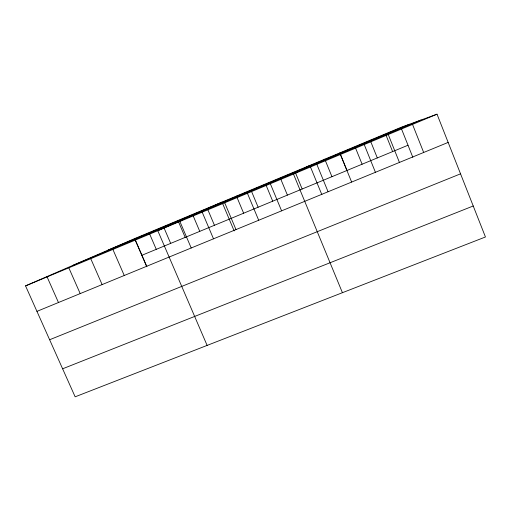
<?xml version="1.0" encoding="UTF-8"?>
<svg xmlns="http://www.w3.org/2000/svg" width="511" height="511" viewBox="0 0 511 511"><rect width="100%" height="100%" fill="white"/><g stroke="black" fill="none" stroke-linecap="round" stroke-linejoin="round"><path stroke-width="0.77" d="M25.55 285.885L134.706 238.567L400.892 127.386L437.02 114.183L485.45 236.983L75.143 396.817L25.55 285.885L437.02 114.183M108.185 250.064L409.471 124.25M72.543 265.516L421.198 119.964M141.937 255.27L408.008 145.233M36.939 311.365L448.153 142.416M49.631 339.745L460.545 173.836M62.617 368.795L473.224 205.99M47.089 276.898L58.471 302.525M68.819 267.834L80.195 293.595M90.754 258.675L102.117 284.589M112.893 249.438L124.25 275.493M149.666 234.038L156.264 249.342M135.332 240.017L146.9 266.748M135.243 240.113L146.587 266.32M163.456 226.552L170.68 243.383M207.115 345.41L157.797 230.704L222.017 202.101L234.159 230.908M179.891 221.48L191.21 247.982M177.969 220.496L185.18 237.385M192.558 214.403L199.769 231.349M207.242 208.271L214.448 225.281M202.196 212.174L213.502 238.822M224.699 202.784L235.993 229.586M236.44 196.077L243.632 213.208M251.546 191.446L258.132 207.21M247.413 193.305L258.694 220.26M270.338 183.736L281.606 210.845M266.142 185.359L272.721 201.181M280.82 179.233L287.399 195.113M295.588 173.069L302.161 189.006M342.421 292.701L293.48 174.079L309.845 165.417L321.866 194.697M316.839 164.331L328.075 191.753M324.792 159.17L331.946 176.685M339.828 152.891L346.975 170.47M340.422 154.494L351.638 182.069M364.228 144.562L375.419 172.296M355.554 148.043L362.101 164.216M370.175 140.218L377.31 157.925M388.258 134.534L399.436 162.428M386.08 135.3L392.614 151.595M401.461 128.817L412.837 157.324M412.524 124.409L423.676 152.47"/></g></svg>
